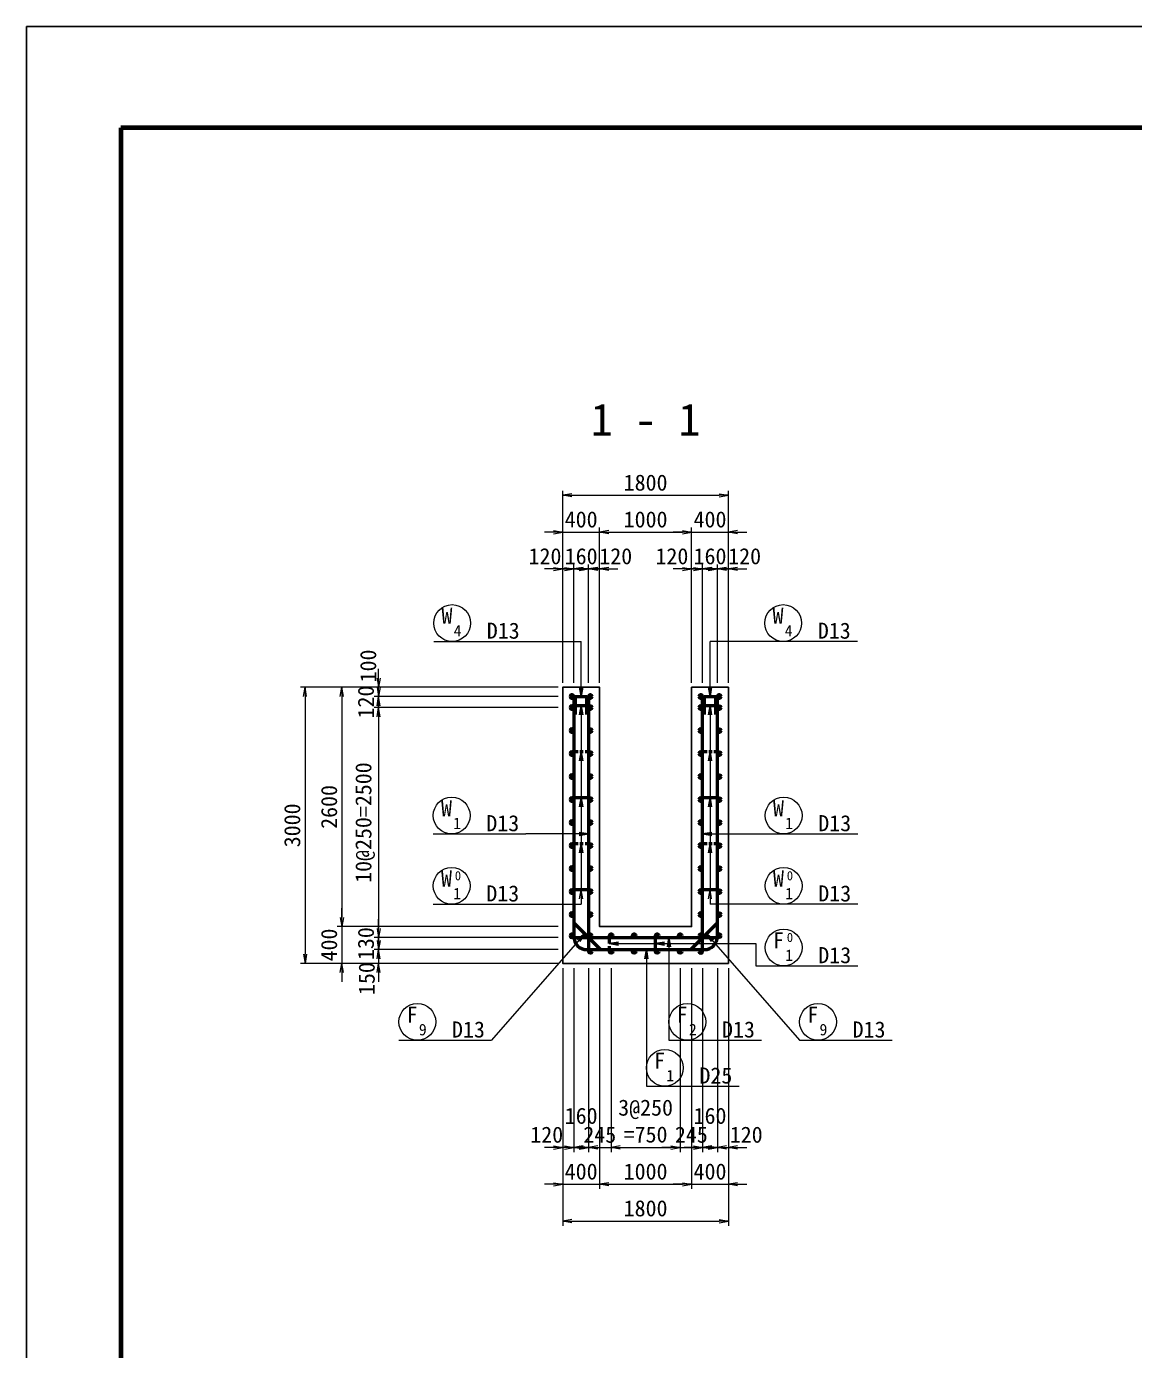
# Model space of a CAD drawing. Header units: millimetres. Extents: x 0 to 126150, y 0 to 29700.
# Drawn here: x 0 to 12038, y 15314 to 29700 of the extents above; entities that cross this region are included whole.
import ezdxf
from ezdxf.enums import TextEntityAlignment as Align

# ---------------------------------------------------------------- set-up
doc = ezdxf.new("R2010")
doc.units = ezdxf.units.MM
doc.header["$LTSCALE"] = 500
doc.linetypes.add('DASHED2', pattern=[0.375, 0.25, -0.125])
doc.layers.get('Defpoints').update_dxf_attribs({"color": 153})
for name, color, linetype, lineweight in [('D-STR', 3, 'Continuous', 25), ('D-STR-DIM', 7, 'Continuous', 13), ('D-STR-HTXT', 4, 'Continuous', 13), ('D-STR-STR1', 1, 'Continuous', 50), ('D-STR-STR2', 40, 'Continuous', 50), ('D-STR-STR2 @ 1', 40, 'Continuous', 50), ('D-STR-STR3', 2, 'Continuous', 50), ('D-STR-TXT', 7, 'Continuous', 13), ('D-TTL', 2, 'Continuous', 140)]:
    doc.layers.add(name, color=color, linetype=linetype, lineweight=lineweight)
doc.styles.add('YOKO_GOTHIC', font='')
doc.styles.get('YOKO_GOTHIC').set_extended_font_data('MS Gothic')
doc.dimstyles.new('S50', dxfattribs={"dimscale": 50, "dimtxt": 3.5, "dimasz": 2, "dimexe": 1, "dimexo": 1, "dimgap": 1, "dimtad": 1, "dimdec": 0, "dimzin": 1, "dimdsep": 46, "dimtxsty": 'YOKO_GOTHIC', "dimblk": 'OPEN', "dimcen": 0, "dimclrd": 256, "dimclre": 256, "dimclrt": 256, "dimaunit": 1, "dimadec": 3, "dimazin": 0, "dimtfac": 1, "dimtdec": 0, "dimtix": 1, "dimtmove": 2, "dimatfit": 3, "dimldrblk": 'OPEN', "dimfxl": 1, "dimlwd": -1, "dimlwe": -1, "dimarcsym": 2})

# ---------------------------------------------------------------- blocks, each defined once
blk = doc.blocks.new('a')
at = {"layer": 'D-STR-STR2', "lineweight": 50}
for radius in [20, 10]:
    blk.add_circle((0, 0), radius, dxfattribs=at)
blk = doc.blocks.new('_Open')
at = {"color": 0, "linetype": 'ByBlock', "lineweight": -2}
for p, q in [((-1, 0.17), (0, 0)), ((-1, -0.17), (0, 0)), ((0, 0), (-1, 0))]:
    blk.add_line(p, q, dxfattribs=at)
blk = doc.blocks.new('*D138')
at = {"layer": 'D-STR-DIM', "ltscale": 1500, "transparency": 16777216}
for p, q in [((5946, 19470), (5946, 17470)), ((6106, 19470), (6106, 17470)), ((5846, 17520), (5746, 17520)), ((5946, 17520), (6106, 17520)), ((6206, 17520), (6306, 17520))]:
    blk.add_line(p, q, dxfattribs=at)
at = {"layer": 'Defpoints', "color": 0, "ltscale": 1500, "transparency": 16777216}
for p in [(5946, 19520), (6106, 19520), (6106, 17520)]:
    blk.add_point(p, dxfattribs=at)
at = {"layer": 'D-STR-DIM', "ltscale": 1500, "transparency": 16777216, "xscale": 100, "yscale": 100, "zscale": 100}
blk.add_blockref('_Open', (5946, 17520), dxfattribs=at)
at = {"layer": 'D-STR-DIM', "ltscale": 1500, "transparency": 16777216, "xscale": 100, "yscale": 100, "zscale": 100, "rotation": 180}
blk.add_blockref('_Open', (6106, 17520), dxfattribs=at)
at = {"layer": 'D-STR-DIM', "ltscale": 1500, "transparency": 16777216, "insert": (6026, 17863), "char_height": 175, "attachment_point": 5, "style": 'YOKO_GOTHIC'}
blk.add_mtext('160', dxfattribs=at)
blk = doc.blocks.new('*D139')
at = {"layer": 'D-STR-DIM', "ltscale": 1500, "transparency": 16777216}
for p, q in [((6106, 19470), (6106, 17470)), ((6351, 19470), (6351, 17470)), ((6006, 17520), (5906, 17520)), ((6106, 17520), (6351, 17520)), ((6451, 17520), (6551, 17520))]:
    blk.add_line(p, q, dxfattribs=at)
at = {"layer": 'Defpoints', "color": 0, "ltscale": 1500, "transparency": 16777216}
for p in [(6106, 19520), (6351, 19520), (6351, 17520)]:
    blk.add_point(p, dxfattribs=at)
at = {"layer": 'D-STR-DIM', "ltscale": 1500, "transparency": 16777216, "xscale": 100, "yscale": 100, "zscale": 100}
blk.add_blockref('_Open', (6106, 17520), dxfattribs=at)
at = {"layer": 'D-STR-DIM', "ltscale": 1500, "transparency": 16777216, "xscale": 100, "yscale": 100, "zscale": 100, "rotation": 180}
blk.add_blockref('_Open', (6351, 17520), dxfattribs=at)
at = {"layer": 'D-STR-DIM', "ltscale": 1500, "transparency": 16777216, "insert": (6228, 17658), "char_height": 175, "attachment_point": 5, "style": 'YOKO_GOTHIC'}
blk.add_mtext('245', dxfattribs=at)
blk = doc.blocks.new('*D140')
at = {"layer": 'D-STR-DIM', "ltscale": 1500, "transparency": 16777216}
for p, q in [((6351, 19470), (6351, 17470)), ((7101, 19470), (7101, 17470)), ((6451, 17520), (7001, 17520))]:
    blk.add_line(p, q, dxfattribs=at)
at = {"layer": 'Defpoints', "color": 0, "ltscale": 1500, "transparency": 16777216}
for p in [(6351, 19520), (7101, 19520), (7101, 17520)]:
    blk.add_point(p, dxfattribs=at)
at = {"layer": 'D-STR-DIM', "ltscale": 1500, "transparency": 16777216, "xscale": 100, "yscale": 100, "zscale": 100, "rotation": 180}
blk.add_blockref('_Open', (6351, 17520), dxfattribs=at)
at = {"layer": 'D-STR-DIM', "ltscale": 1500, "transparency": 16777216, "xscale": 100, "yscale": 100, "zscale": 100}
blk.add_blockref('_Open', (7101, 17520), dxfattribs=at)
at = {"layer": 'D-STR-DIM', "ltscale": 1500, "transparency": 16777216, "insert": (6726, 17806), "char_height": 175, "attachment_point": 5, "style": 'YOKO_GOTHIC'}
blk.add_mtext('{\\C7;3@250\\P=}750', dxfattribs=at)
blk = doc.blocks.new('*D141')
at = {"layer": 'D-STR-DIM', "ltscale": 1500, "transparency": 16777216}
for p, q in [((7101, 19470), (7101, 17470)), ((7346, 19470), (7346, 17470)), ((7001, 17520), (6901, 17520)), ((7101, 17520), (7346, 17520)), ((7446, 17520), (7546, 17520))]:
    blk.add_line(p, q, dxfattribs=at)
at = {"layer": 'Defpoints', "color": 0, "ltscale": 1500, "transparency": 16777216}
for p in [(7101, 19520), (7346, 19520), (7346, 17520)]:
    blk.add_point(p, dxfattribs=at)
at = {"layer": 'D-STR-DIM', "ltscale": 1500, "transparency": 16777216, "xscale": 100, "yscale": 100, "zscale": 100}
blk.add_blockref('_Open', (7101, 17520), dxfattribs=at)
at = {"layer": 'D-STR-DIM', "ltscale": 1500, "transparency": 16777216, "xscale": 100, "yscale": 100, "zscale": 100, "rotation": 180}
blk.add_blockref('_Open', (7346, 17520), dxfattribs=at)
at = {"layer": 'D-STR-DIM', "ltscale": 1500, "transparency": 16777216, "insert": (7223, 17658), "char_height": 175, "attachment_point": 5, "style": 'YOKO_GOTHIC'}
blk.add_mtext('245', dxfattribs=at)
blk = doc.blocks.new('*D142')
at = {"layer": 'D-STR-DIM', "ltscale": 1500, "transparency": 16777216}
for p, q in [((7506, 19470), (7506, 17470)), ((7626, 19470), (7626, 17470)), ((7406, 17520), (7306, 17520)), ((7506, 17520), (7626, 17520)), ((7726, 17520), (7826, 17520))]:
    blk.add_line(p, q, dxfattribs=at)
at = {"layer": 'Defpoints', "color": 0, "ltscale": 1500, "transparency": 16777216}
for p in [(7506, 19520), (7626, 19520), (7626, 17520)]:
    blk.add_point(p, dxfattribs=at)
at = {"layer": 'D-STR-DIM', "ltscale": 1500, "transparency": 16777216, "xscale": 100, "yscale": 100, "zscale": 100}
blk.add_blockref('_Open', (7506, 17520), dxfattribs=at)
at = {"layer": 'D-STR-DIM', "ltscale": 1500, "transparency": 16777216, "xscale": 100, "yscale": 100, "zscale": 100, "rotation": 180}
blk.add_blockref('_Open', (7626, 17520), dxfattribs=at)
at = {"layer": 'D-STR-DIM', "ltscale": 1500, "transparency": 16777216, "insert": (7819, 17658), "char_height": 175, "attachment_point": 5, "style": 'YOKO_GOTHIC'}
blk.add_mtext('120', dxfattribs=at)
blk = doc.blocks.new('*D143')
at = {"layer": 'D-STR-DIM', "transparency": 16777216}
for p, q in [((5826, 19470), (5826, 17470)), ((5946, 19470), (5946, 17470)), ((5726, 17520), (5626, 17520)), ((5946, 17520), (5826, 17520)), ((6046, 17520), (6146, 17520))]:
    blk.add_line(p, q, dxfattribs=at)
at = {"layer": 'Defpoints', "color": 0, "transparency": 16777216}
for p in [(5826, 19520), (5946, 19520), (5826, 17520)]:
    blk.add_point(p, dxfattribs=at)
at = {"layer": 'D-STR-DIM', "transparency": 16777216, "xscale": 100, "yscale": 100, "zscale": 100}
blk.add_blockref('_Open', (5826, 17520), dxfattribs=at)
at = {"layer": 'D-STR-DIM', "transparency": 16777216, "xscale": 100, "yscale": 100, "zscale": 100, "rotation": 180}
blk.add_blockref('_Open', (5946, 17520), dxfattribs=at)
at = {"layer": 'D-STR-DIM', "transparency": 16777216, "insert": (5652, 17658), "char_height": 175, "attachment_point": 5, "style": 'YOKO_GOTHIC'}
blk.add_mtext('120', dxfattribs=at)
blk = doc.blocks.new('*D144')
at = {"layer": 'D-STR-DIM', "ltscale": 1500, "transparency": 16777216}
for p, q in [((7346, 19470), (7346, 17470)), ((7506, 19470), (7506, 17470)), ((7246, 17520), (7146, 17520)), ((7506, 17520), (7346, 17520)), ((7606, 17520), (7706, 17520))]:
    blk.add_line(p, q, dxfattribs=at)
at = {"layer": 'Defpoints', "color": 0, "ltscale": 1500, "transparency": 16777216}
for p in [(7346, 19520), (7506, 19520), (7346, 17520)]:
    blk.add_point(p, dxfattribs=at)
at = {"layer": 'D-STR-DIM', "ltscale": 1500, "transparency": 16777216, "xscale": 100, "yscale": 100, "zscale": 100}
blk.add_blockref('_Open', (7346, 17520), dxfattribs=at)
at = {"layer": 'D-STR-DIM', "ltscale": 1500, "transparency": 16777216, "xscale": 100, "yscale": 100, "zscale": 100, "rotation": 180}
blk.add_blockref('_Open', (7506, 17520), dxfattribs=at)
at = {"layer": 'D-STR-DIM', "ltscale": 1500, "transparency": 16777216, "insert": (7426, 17863), "char_height": 175, "attachment_point": 5, "style": 'YOKO_GOTHIC'}
blk.add_mtext('160', dxfattribs=at)
blk = doc.blocks.new('*D145')
at = {"layer": 'D-STR-DIM', "ltscale": 1500, "transparency": 16777216}
for p, q in [((5826, 19470), (5826, 16670)), ((7626, 19470), (7626, 16670)), ((5926, 16720), (7526, 16720))]:
    blk.add_line(p, q, dxfattribs=at)
at = {"layer": 'Defpoints', "color": 0, "ltscale": 1500, "transparency": 16777216}
for p in [(5826, 19520), (7626, 19520), (7626, 16720)]:
    blk.add_point(p, dxfattribs=at)
at = {"layer": 'D-STR-DIM', "ltscale": 1500, "transparency": 16777216, "xscale": 100, "yscale": 100, "zscale": 100, "rotation": 180}
blk.add_blockref('_Open', (5826, 16720), dxfattribs=at)
at = {"layer": 'D-STR-DIM', "ltscale": 1500, "transparency": 16777216, "xscale": 100, "yscale": 100, "zscale": 100}
blk.add_blockref('_Open', (7626, 16720), dxfattribs=at)
at = {"layer": 'D-STR-DIM', "ltscale": 1500, "transparency": 16777216, "insert": (6726, 16858), "char_height": 175, "attachment_point": 5, "style": 'YOKO_GOTHIC'}
blk.add_mtext('1800', dxfattribs=at)
blk = doc.blocks.new('*D146')
at = {"layer": 'D-STR-DIM', "ltscale": 1500, "transparency": 16777216}
for p, q in [((5826, 19470), (5826, 17070)), ((6226, 19470), (6226, 17070)), ((5726, 17120), (5626, 17120)), ((5826, 17120), (6226, 17120)), ((6326, 17120), (6426, 17120))]:
    blk.add_line(p, q, dxfattribs=at)
at = {"layer": 'Defpoints', "color": 0, "ltscale": 1500, "transparency": 16777216}
for p in [(5826, 19520), (6226, 19520), (6226, 17120)]:
    blk.add_point(p, dxfattribs=at)
at = {"layer": 'D-STR-DIM', "ltscale": 1500, "transparency": 16777216, "xscale": 100, "yscale": 100, "zscale": 100}
blk.add_blockref('_Open', (5826, 17120), dxfattribs=at)
at = {"layer": 'D-STR-DIM', "ltscale": 1500, "transparency": 16777216, "xscale": 100, "yscale": 100, "zscale": 100, "rotation": 180}
blk.add_blockref('_Open', (6226, 17120), dxfattribs=at)
at = {"layer": 'D-STR-DIM', "ltscale": 1500, "transparency": 16777216, "insert": (6026, 17258), "char_height": 175, "attachment_point": 5, "style": 'YOKO_GOTHIC'}
blk.add_mtext('400', dxfattribs=at)
blk = doc.blocks.new('*D147')
at = {"layer": 'D-STR-DIM', "ltscale": 1500, "transparency": 16777216}
for p, q in [((6226, 19470), (6226, 17070)), ((7226, 19470), (7226, 17070)), ((6326, 17120), (7126, 17120))]:
    blk.add_line(p, q, dxfattribs=at)
at = {"layer": 'Defpoints', "color": 0, "ltscale": 1500, "transparency": 16777216}
for p in [(6226, 19520), (7226, 19520), (7226, 17120)]:
    blk.add_point(p, dxfattribs=at)
at = {"layer": 'D-STR-DIM', "ltscale": 1500, "transparency": 16777216, "xscale": 100, "yscale": 100, "zscale": 100, "rotation": 180}
blk.add_blockref('_Open', (6226, 17120), dxfattribs=at)
at = {"layer": 'D-STR-DIM', "ltscale": 1500, "transparency": 16777216, "xscale": 100, "yscale": 100, "zscale": 100}
blk.add_blockref('_Open', (7226, 17120), dxfattribs=at)
at = {"layer": 'D-STR-DIM', "ltscale": 1500, "transparency": 16777216, "insert": (6726, 17258), "char_height": 175, "attachment_point": 5, "style": 'YOKO_GOTHIC'}
blk.add_mtext('1000', dxfattribs=at)
blk = doc.blocks.new('*D148')
at = {"layer": 'D-STR-DIM', "ltscale": 1500, "transparency": 16777216}
for p, q in [((7226, 19470), (7226, 17070)), ((7626, 19470), (7626, 17070)), ((7126, 17120), (7026, 17120)), ((7226, 17120), (7626, 17120)), ((7726, 17120), (7826, 17120))]:
    blk.add_line(p, q, dxfattribs=at)
at = {"layer": 'Defpoints', "color": 0, "ltscale": 1500, "transparency": 16777216}
for p in [(7226, 19520), (7626, 19520), (7626, 17120)]:
    blk.add_point(p, dxfattribs=at)
at = {"layer": 'D-STR-DIM', "ltscale": 1500, "transparency": 16777216, "xscale": 100, "yscale": 100, "zscale": 100}
blk.add_blockref('_Open', (7226, 17120), dxfattribs=at)
at = {"layer": 'D-STR-DIM', "ltscale": 1500, "transparency": 16777216, "xscale": 100, "yscale": 100, "zscale": 100, "rotation": 180}
blk.add_blockref('_Open', (7626, 17120), dxfattribs=at)
at = {"layer": 'D-STR-DIM', "ltscale": 1500, "transparency": 16777216, "insert": (7426, 17258), "char_height": 175, "attachment_point": 5, "style": 'YOKO_GOTHIC'}
blk.add_mtext('400', dxfattribs=at)
blk = doc.blocks.new('*D149')
at = {"layer": 'D-STR-DIM', "ltscale": 1500, "transparency": 16777216}
for p, q in [((5776, 22520), (2976, 22520)), ((3026, 22420), (3026, 19620)), ((5776, 19520), (2976, 19520))]:
    blk.add_line(p, q, dxfattribs=at)
at = {"layer": 'Defpoints', "color": 0, "ltscale": 1500, "transparency": 16777216}
for p in [(5826, 22520), (3026, 19520), (5826, 19520)]:
    blk.add_point(p, dxfattribs=at)
at = {"layer": 'D-STR-DIM', "ltscale": 1500, "transparency": 16777216, "xscale": 100, "yscale": 100, "zscale": 100}
for p, rotation in [((3026, 22520), 90), ((3026, 19520), 270)]:
    blk.add_blockref('_Open', p, dxfattribs=dict(at, rotation=rotation))
at = {"layer": 'D-STR-DIM', "ltscale": 1500, "transparency": 16777216, "insert": (2888, 21020), "char_height": 175, "attachment_point": 5, "rotation": 90, "style": 'YOKO_GOTHIC'}
blk.add_mtext('3000', dxfattribs=at)
blk = doc.blocks.new('*D150')
at = {"layer": 'D-STR-DIM', "ltscale": 1500, "transparency": 16777216}
for p, q in [((3426, 20020), (3426, 20120)), ((5776, 19920), (3376, 19920)), ((3426, 19920), (3426, 19520)), ((5776, 19520), (3376, 19520)), ((3426, 19420), (3426, 19320))]:
    blk.add_line(p, q, dxfattribs=at)
at = {"layer": 'Defpoints', "color": 0, "ltscale": 1500, "transparency": 16777216}
for p in [(5826, 19920), (3426, 19520), (5826, 19520)]:
    blk.add_point(p, dxfattribs=at)
at = {"layer": 'D-STR-DIM', "ltscale": 1500, "transparency": 16777216, "xscale": 100, "yscale": 100, "zscale": 100}
for p, rotation in [((3426, 19920), 270), ((3426, 19520), 90)]:
    blk.add_blockref('_Open', p, dxfattribs=dict(at, rotation=rotation))
at = {"layer": 'D-STR-DIM', "ltscale": 1500, "transparency": 16777216, "insert": (3288, 19720), "char_height": 175, "attachment_point": 5, "rotation": 90, "style": 'YOKO_GOTHIC'}
blk.add_mtext('400', dxfattribs=at)
blk = doc.blocks.new('*D151')
at = {"layer": 'D-STR-DIM', "ltscale": 1500, "transparency": 16777216}
for p, q in [((5776, 22300), (3776, 22300)), ((3826, 22200), (3826, 19900)), ((5776, 19800), (3776, 19800))]:
    blk.add_line(p, q, dxfattribs=at)
at = {"layer": 'Defpoints', "color": 0, "ltscale": 1500, "transparency": 16777216}
for p in [(5826, 22300), (3826, 19800), (5826, 19800)]:
    blk.add_point(p, dxfattribs=at)
at = {"layer": 'D-STR-DIM', "ltscale": 1500, "transparency": 16777216, "xscale": 100, "yscale": 100, "zscale": 100}
for p, rotation in [((3826, 22300), 90), ((3826, 19800), 270)]:
    blk.add_blockref('_Open', p, dxfattribs=dict(at, rotation=rotation))
at = {"layer": 'D-STR-DIM', "ltscale": 1500, "transparency": 16777216, "insert": (3679, 21050), "char_height": 175, "attachment_point": 5, "rotation": 90, "style": 'YOKO_GOTHIC'}
blk.add_mtext('10@250=2500', dxfattribs=at)
blk = doc.blocks.new('*D152')
at = {"layer": 'D-STR-DIM', "ltscale": 1500, "transparency": 16777216}
for p, q in [((3826, 19900), (3826, 20000)), ((5776, 19800), (3776, 19800)), ((3826, 19800), (3826, 19670)), ((5776, 19670), (3776, 19670)), ((3826, 19570), (3826, 19470))]:
    blk.add_line(p, q, dxfattribs=at)
at = {"layer": 'Defpoints', "color": 0, "ltscale": 1500, "transparency": 16777216}
for p in [(5826, 19800), (3826, 19670), (5826, 19670)]:
    blk.add_point(p, dxfattribs=at)
at = {"layer": 'D-STR-DIM', "ltscale": 1500, "transparency": 16777216, "xscale": 100, "yscale": 100, "zscale": 100}
for p, rotation in [((3826, 19800), 270), ((3826, 19670), 90)]:
    blk.add_blockref('_Open', p, dxfattribs=dict(at, rotation=rotation))
at = {"layer": 'D-STR-DIM', "ltscale": 1500, "transparency": 16777216, "insert": (3688, 19735), "char_height": 175, "attachment_point": 5, "rotation": 90, "style": 'YOKO_GOTHIC'}
blk.add_mtext('130', dxfattribs=at)
blk = doc.blocks.new('*D153')
at = {"layer": 'D-STR-DIM', "ltscale": 1500, "transparency": 16777216}
for p, q in [((3826, 19770), (3826, 19870)), ((5776, 19670), (3776, 19670)), ((3826, 19670), (3826, 19520)), ((5776, 19520), (3776, 19520)), ((3826, 19420), (3826, 19320))]:
    blk.add_line(p, q, dxfattribs=at)
at = {"layer": 'Defpoints', "color": 0, "ltscale": 1500, "transparency": 16777216}
for p in [(5826, 19670), (3826, 19520), (5826, 19520)]:
    blk.add_point(p, dxfattribs=at)
at = {"layer": 'D-STR-DIM', "ltscale": 1500, "transparency": 16777216, "xscale": 100, "yscale": 100, "zscale": 100}
for p, rotation in [((3826, 19670), 270), ((3826, 19520), 90)]:
    blk.add_blockref('_Open', p, dxfattribs=dict(at, rotation=rotation))
at = {"layer": 'D-STR-DIM', "ltscale": 1500, "transparency": 16777216, "insert": (3697, 19355), "char_height": 175, "attachment_point": 5, "rotation": 90, "style": 'YOKO_GOTHIC'}
blk.add_mtext('150', dxfattribs=at)
blk = doc.blocks.new('*D154')
at = {"layer": 'D-STR-DIM', "ltscale": 1500, "transparency": 16777216}
for p, q in [((5776, 22520), (3376, 22520)), ((3426, 22420), (3426, 20020)), ((5776, 19920), (3376, 19920))]:
    blk.add_line(p, q, dxfattribs=at)
at = {"layer": 'Defpoints', "color": 0, "ltscale": 1500, "transparency": 16777216}
for p in [(5826, 22520), (3426, 19920), (5826, 19920)]:
    blk.add_point(p, dxfattribs=at)
at = {"layer": 'D-STR-DIM', "ltscale": 1500, "transparency": 16777216, "xscale": 100, "yscale": 100, "zscale": 100}
for p, rotation in [((3426, 22520), 90), ((3426, 19920), 270)]:
    blk.add_blockref('_Open', p, dxfattribs=dict(at, rotation=rotation))
at = {"layer": 'D-STR-DIM', "ltscale": 1500, "transparency": 16777216, "insert": (3288, 21220), "char_height": 175, "attachment_point": 5, "rotation": 90, "style": 'YOKO_GOTHIC'}
blk.add_mtext('2600', dxfattribs=at)
blk = doc.blocks.new('*D155')
at = {"layer": 'D-STR-DIM', "transparency": 16777216}
for p, q in [((3826, 22520), (3826, 22620)), ((5776, 22420), (3776, 22420)), ((5776, 22300), (3776, 22300)), ((3826, 22300), (3826, 22420)), ((3826, 22200), (3826, 22100))]:
    blk.add_line(p, q, dxfattribs=at)
at = {"layer": 'Defpoints', "color": 0, "transparency": 16777216}
for p in [(3826, 22420), (5826, 22420), (5826, 22300)]:
    blk.add_point(p, dxfattribs=at)
at = {"layer": 'D-STR-DIM', "transparency": 16777216, "xscale": 100, "yscale": 100, "zscale": 100}
for p, rotation in [((3826, 22420), 270), ((3826, 22300), 90)]:
    blk.add_blockref('_Open', p, dxfattribs=dict(at, rotation=rotation))
at = {"layer": 'D-STR-DIM', "transparency": 16777216, "insert": (3688, 22360), "char_height": 175, "attachment_point": 5, "rotation": 90, "style": 'YOKO_GOTHIC'}
blk.add_mtext('120', dxfattribs=at)
blk = doc.blocks.new('*D156')
at = {"layer": 'D-STR-DIM', "transparency": 16777216}
for p, q in [((3826, 22620), (3826, 22720)), ((5776, 22520), (3776, 22520)), ((3826, 22420), (3826, 22520)), ((5776, 22420), (3776, 22420)), ((3826, 22320), (3826, 22220))]:
    blk.add_line(p, q, dxfattribs=at)
at = {"layer": 'Defpoints', "color": 0, "transparency": 16777216}
for p in [(3826, 22520), (5826, 22520), (5826, 22420)]:
    blk.add_point(p, dxfattribs=at)
at = {"layer": 'D-STR-DIM', "transparency": 16777216, "xscale": 100, "yscale": 100, "zscale": 100}
for p, rotation in [((3826, 22520), 270), ((3826, 22420), 90)]:
    blk.add_blockref('_Open', p, dxfattribs=dict(at, rotation=rotation))
at = {"layer": 'D-STR-DIM', "transparency": 16777216, "insert": (3713, 22752), "char_height": 175, "attachment_point": 5, "rotation": 90, "style": 'YOKO_GOTHIC'}
blk.add_mtext('100', dxfattribs=at)
blk = doc.blocks.new('*D157')
at = {"layer": 'D-STR-DIM', "transparency": 16777216}
for p, q in [((5826, 22570), (5826, 24656)), ((5926, 24606), (7526, 24606)), ((7626, 22570), (7626, 24656))]:
    blk.add_line(p, q, dxfattribs=at)
at = {"layer": 'Defpoints', "color": 0, "transparency": 16777216}
for p in [(7626, 24606), (5826, 22520), (7626, 22520)]:
    blk.add_point(p, dxfattribs=at)
at = {"layer": 'D-STR-DIM', "transparency": 16777216, "xscale": 100, "yscale": 100, "zscale": 100, "rotation": 180}
blk.add_blockref('_Open', (5826, 24606), dxfattribs=at)
at = {"layer": 'D-STR-DIM', "transparency": 16777216, "xscale": 100, "yscale": 100, "zscale": 100}
blk.add_blockref('_Open', (7626, 24606), dxfattribs=at)
at = {"layer": 'D-STR-DIM', "transparency": 16777216, "insert": (6726, 24743), "char_height": 175, "attachment_point": 5, "style": 'YOKO_GOTHIC'}
blk.add_mtext('1800', dxfattribs=at)
blk = doc.blocks.new('*D158')
at = {"layer": 'D-STR-DIM', "transparency": 16777216}
for p, q in [((5726, 24206), (5626, 24206)), ((5826, 22570), (5826, 24256)), ((5826, 24206), (6226, 24206)), ((6226, 22570), (6226, 24256)), ((6326, 24206), (6426, 24206))]:
    blk.add_line(p, q, dxfattribs=at)
at = {"layer": 'Defpoints', "color": 0, "transparency": 16777216}
for p in [(6226, 24206), (5826, 22520), (6226, 22520)]:
    blk.add_point(p, dxfattribs=at)
at = {"layer": 'D-STR-DIM', "transparency": 16777216, "xscale": 100, "yscale": 100, "zscale": 100}
blk.add_blockref('_Open', (5826, 24206), dxfattribs=at)
at = {"layer": 'D-STR-DIM', "transparency": 16777216, "xscale": 100, "yscale": 100, "zscale": 100, "rotation": 180}
blk.add_blockref('_Open', (6226, 24206), dxfattribs=at)
at = {"layer": 'D-STR-DIM', "transparency": 16777216, "insert": (6026, 24343), "char_height": 175, "attachment_point": 5, "style": 'YOKO_GOTHIC'}
blk.add_mtext('400', dxfattribs=at)
blk = doc.blocks.new('*D159')
at = {"layer": 'D-STR-DIM', "transparency": 16777216}
for p, q in [((6226, 22570), (6226, 24256)), ((6326, 24206), (7126, 24206)), ((7226, 22570), (7226, 24256))]:
    blk.add_line(p, q, dxfattribs=at)
at = {"layer": 'Defpoints', "color": 0, "transparency": 16777216}
for p in [(7226, 24206), (6226, 22520), (7226, 22520)]:
    blk.add_point(p, dxfattribs=at)
at = {"layer": 'D-STR-DIM', "transparency": 16777216, "xscale": 100, "yscale": 100, "zscale": 100, "rotation": 180}
blk.add_blockref('_Open', (6226, 24206), dxfattribs=at)
at = {"layer": 'D-STR-DIM', "transparency": 16777216, "xscale": 100, "yscale": 100, "zscale": 100}
blk.add_blockref('_Open', (7226, 24206), dxfattribs=at)
at = {"layer": 'D-STR-DIM', "transparency": 16777216, "insert": (6726, 24343), "char_height": 175, "attachment_point": 5, "style": 'YOKO_GOTHIC'}
blk.add_mtext('1000', dxfattribs=at)
blk = doc.blocks.new('*D160')
at = {"layer": 'D-STR-DIM', "transparency": 16777216}
for p, q in [((7126, 24206), (7026, 24206)), ((7226, 22570), (7226, 24256)), ((7226, 24206), (7626, 24206)), ((7626, 22570), (7626, 24256)), ((7726, 24206), (7826, 24206))]:
    blk.add_line(p, q, dxfattribs=at)
at = {"layer": 'Defpoints', "color": 0, "transparency": 16777216}
for p in [(7626, 24206), (7226, 22520), (7626, 22520)]:
    blk.add_point(p, dxfattribs=at)
at = {"layer": 'D-STR-DIM', "transparency": 16777216, "xscale": 100, "yscale": 100, "zscale": 100}
blk.add_blockref('_Open', (7226, 24206), dxfattribs=at)
at = {"layer": 'D-STR-DIM', "transparency": 16777216, "xscale": 100, "yscale": 100, "zscale": 100, "rotation": 180}
blk.add_blockref('_Open', (7626, 24206), dxfattribs=at)
at = {"layer": 'D-STR-DIM', "transparency": 16777216, "insert": (7426, 24343), "char_height": 175, "attachment_point": 5, "style": 'YOKO_GOTHIC'}
blk.add_mtext('400', dxfattribs=at)
blk = doc.blocks.new('*D161')
at = {"layer": 'D-STR-DIM', "transparency": 16777216}
for p, q in [((5726, 23806), (5626, 23806)), ((5826, 22570), (5826, 23856)), ((5826, 23806), (5946, 23806)), ((5946, 22570), (5946, 23856)), ((6046, 23806), (6146, 23806))]:
    blk.add_line(p, q, dxfattribs=at)
at = {"layer": 'Defpoints', "color": 0, "transparency": 16777216}
for p in [(5946, 23806), (5826, 22520), (5946, 22520)]:
    blk.add_point(p, dxfattribs=at)
at = {"layer": 'D-STR-DIM', "transparency": 16777216, "xscale": 100, "yscale": 100, "zscale": 100}
blk.add_blockref('_Open', (5826, 23806), dxfattribs=at)
at = {"layer": 'D-STR-DIM', "transparency": 16777216, "xscale": 100, "yscale": 100, "zscale": 100, "rotation": 180}
blk.add_blockref('_Open', (5946, 23806), dxfattribs=at)
at = {"layer": 'D-STR-DIM', "transparency": 16777216, "insert": (5633, 23943), "char_height": 175, "attachment_point": 5, "style": 'YOKO_GOTHIC'}
blk.add_mtext('120', dxfattribs=at)
blk = doc.blocks.new('*D162')
at = {"layer": 'D-STR-DIM', "transparency": 16777216}
for p, q in [((5846, 23806), (5746, 23806)), ((5946, 22570), (5946, 23856)), ((5946, 23806), (6106, 23806)), ((6106, 22570), (6106, 23856)), ((6206, 23806), (6306, 23806))]:
    blk.add_line(p, q, dxfattribs=at)
at = {"layer": 'Defpoints', "color": 0, "transparency": 16777216}
for p in [(6106, 23806), (5946, 22520), (6106, 22520)]:
    blk.add_point(p, dxfattribs=at)
at = {"layer": 'D-STR-DIM', "transparency": 16777216, "xscale": 100, "yscale": 100, "zscale": 100}
blk.add_blockref('_Open', (5946, 23806), dxfattribs=at)
at = {"layer": 'D-STR-DIM', "transparency": 16777216, "xscale": 100, "yscale": 100, "zscale": 100, "rotation": 180}
blk.add_blockref('_Open', (6106, 23806), dxfattribs=at)
at = {"layer": 'D-STR-DIM', "transparency": 16777216, "insert": (6026, 23943), "char_height": 175, "attachment_point": 5, "style": 'YOKO_GOTHIC'}
blk.add_mtext('160', dxfattribs=at)
blk = doc.blocks.new('*D163')
at = {"layer": 'D-STR-DIM', "transparency": 16777216}
for p, q in [((6006, 23806), (5906, 23806)), ((6106, 22570), (6106, 23856)), ((6226, 23806), (6106, 23806)), ((6226, 22570), (6226, 23856)), ((6326, 23806), (6426, 23806))]:
    blk.add_line(p, q, dxfattribs=at)
at = {"layer": 'Defpoints', "color": 0, "transparency": 16777216}
for p in [(6106, 23806), (6106, 22520), (6226, 22520)]:
    blk.add_point(p, dxfattribs=at)
at = {"layer": 'D-STR-DIM', "transparency": 16777216, "xscale": 100, "yscale": 100, "zscale": 100}
blk.add_blockref('_Open', (6106, 23806), dxfattribs=at)
at = {"layer": 'D-STR-DIM', "transparency": 16777216, "xscale": 100, "yscale": 100, "zscale": 100, "rotation": 180}
blk.add_blockref('_Open', (6226, 23806), dxfattribs=at)
at = {"layer": 'D-STR-DIM', "transparency": 16777216, "insert": (6402, 23943), "char_height": 175, "attachment_point": 5, "style": 'YOKO_GOTHIC'}
blk.add_mtext('120', dxfattribs=at)
blk = doc.blocks.new('*D164')
at = {"layer": 'D-STR-DIM', "transparency": 16777216}
for p, q in [((7406, 23806), (7306, 23806)), ((7506, 22570), (7506, 23856)), ((7626, 23806), (7506, 23806)), ((7626, 22570), (7626, 23856)), ((7726, 23806), (7826, 23806))]:
    blk.add_line(p, q, dxfattribs=at)
at = {"layer": 'Defpoints', "color": 0, "transparency": 16777216}
for p in [(7506, 23806), (7506, 22520), (7626, 22520)]:
    blk.add_point(p, dxfattribs=at)
at = {"layer": 'D-STR-DIM', "transparency": 16777216, "xscale": 100, "yscale": 100, "zscale": 100}
blk.add_blockref('_Open', (7506, 23806), dxfattribs=at)
at = {"layer": 'D-STR-DIM', "transparency": 16777216, "xscale": 100, "yscale": 100, "zscale": 100, "rotation": 180}
blk.add_blockref('_Open', (7626, 23806), dxfattribs=at)
at = {"layer": 'D-STR-DIM', "transparency": 16777216, "insert": (7802, 23943), "char_height": 175, "attachment_point": 5, "style": 'YOKO_GOTHIC'}
blk.add_mtext('120', dxfattribs=at)
blk = doc.blocks.new('*D165')
at = {"layer": 'D-STR-DIM', "transparency": 16777216}
for p, q in [((7246, 23806), (7146, 23806)), ((7346, 22570), (7346, 23856)), ((7506, 23806), (7346, 23806)), ((7506, 22570), (7506, 23856)), ((7606, 23806), (7706, 23806))]:
    blk.add_line(p, q, dxfattribs=at)
at = {"layer": 'Defpoints', "color": 0, "transparency": 16777216}
for p in [(7346, 23806), (7346, 22520), (7506, 22520)]:
    blk.add_point(p, dxfattribs=at)
at = {"layer": 'D-STR-DIM', "transparency": 16777216, "xscale": 100, "yscale": 100, "zscale": 100}
blk.add_blockref('_Open', (7346, 23806), dxfattribs=at)
at = {"layer": 'D-STR-DIM', "transparency": 16777216, "xscale": 100, "yscale": 100, "zscale": 100, "rotation": 180}
blk.add_blockref('_Open', (7506, 23806), dxfattribs=at)
at = {"layer": 'D-STR-DIM', "transparency": 16777216, "insert": (7426, 23943), "char_height": 175, "attachment_point": 5, "style": 'YOKO_GOTHIC'}
blk.add_mtext('160', dxfattribs=at)
blk = doc.blocks.new('*D166')
at = {"layer": 'D-STR-DIM', "transparency": 16777216}
for p, q in [((7126, 23806), (7026, 23806)), ((7226, 22570), (7226, 23856)), ((7226, 23806), (7346, 23806)), ((7346, 22570), (7346, 23856)), ((7446, 23806), (7546, 23806))]:
    blk.add_line(p, q, dxfattribs=at)
at = {"layer": 'Defpoints', "color": 0, "transparency": 16777216}
for p in [(7346, 23806), (7226, 22520), (7346, 22520)]:
    blk.add_point(p, dxfattribs=at)
at = {"layer": 'D-STR-DIM', "transparency": 16777216, "xscale": 100, "yscale": 100, "zscale": 100}
blk.add_blockref('_Open', (7226, 23806), dxfattribs=at)
at = {"layer": 'D-STR-DIM', "transparency": 16777216, "xscale": 100, "yscale": 100, "zscale": 100, "rotation": 180}
blk.add_blockref('_Open', (7346, 23806), dxfattribs=at)
at = {"layer": 'D-STR-DIM', "transparency": 16777216, "insert": (7012, 23943), "char_height": 175, "attachment_point": 5, "style": 'YOKO_GOTHIC'}
blk.add_mtext('120', dxfattribs=at)

msp = doc.modelspace()

# ---------------------------------------------------------------- linework, layer by layer
at = {"layer": 'D-STR'}
msp.add_lwpolyline([(7625.8, 19520.1), (5825.8, 19520.1), (5825.8, 22520.1), (6225.8, 22520.1), (6225.8, 19920.1), (7225.8, 19920.1), (7225.8, 22520.1), (7625.8, 22520.1)], close=True, dxfattribs=at)
at = {"layer": 'D-STR-HTXT'}
for p, q in [((4424.3, 23018.1), (6025.8, 23018.1)), ((9027.3, 23018.1), (7425.8, 23018.1)), ((6025.8, 22320.1), (6025.8, 20162.9)), ((7425.8, 22320.1), (7425.8, 20162.9)), ((4419.2, 20926.1), (5425.8, 20926.1)), ((8025.8, 20926.1), (9032.4, 20926.1)), ((4419.2, 20162.9), (6025.8, 20162.9)), ((9032.4, 20162.9), (7425.8, 20162.9)), ((6330.8, 19735.1), (7922.1, 19735.1)), ((7922.1, 19735.1), (7922.1, 19492.3)), ((7922.1, 19492.3), (9032.4, 19492.3)), ((4046.3, 18684.7), (5052.8, 18684.7)), ((6979.7, 18684.7), (7986.3, 18684.7)), ((8398.8, 18684.7), (9405.3, 18684.7)), ((6734.7, 18184.7), (7741.3, 18184.7))]:
    msp.add_line(p, q, dxfattribs=at)
at = {"layer": 'D-STR-HTXT', "color": 6}
for centre in [(4624.3, 23218.1), (8220.8, 23218.1), (4619.2, 21126.1), (8225.8, 21126.1), (4246.3, 18884.7), (7179.7, 18884.7), (8598.8, 18884.7), (6934.7, 18384.7)]:
    msp.add_circle(centre, 200, dxfattribs=at)
at = {"layer": 'D-STR-HTXT'}
for centre in [(4619.2, 20362.9), (8225.8, 20362.9), (8225.8, 19692.3)]:
    msp.add_circle(centre, 200, dxfattribs=at)
at = {"layer": 'D-STR-STR1'}
for p, q in [((6235.8, 19670.1), (5945.8, 19960.1)), ((7215.8, 19670.1), (7505.8, 19960.1))]:
    msp.add_line(p, q, dxfattribs=at)
msp.add_lwpolyline([(5945.8, 22420.1), (5945.8, 19810.1, 0.4142136), (6085.8, 19670.1), (7365.8, 19670.1, 0.4142136), (7505.8, 19810.1), (7505.8, 22420.1)], format="xyb", dxfattribs=at)
for points in [[(5965.8, 22225.1), (5965.8, 22420.1), (6085.8, 22420.1), (6085.8, 22225.1)], [(6105.8, 22420.1), (6105.8, 19670.1)], [(7345.8, 19670.1), (7345.8, 22420.1)], [(7365.8, 22225.1), (7365.8, 22420.1), (7485.8, 22420.1), (7485.8, 22225.1)], [(5945.8, 19800.1), (7505.8, 19800.1)]]:
    msp.add_lwpolyline(points, dxfattribs=at)
at = {"layer": 'D-STR-STR3'}
for p, q in [((6105.8, 22320.1), (5945.8, 22320.1)), ((7505.8, 22320.1), (7345.8, 22320.1)), ((6105.8, 21320.1), (5945.8, 21320.1)), ((7505.8, 21320.1), (7345.8, 21320.1)), ((6105.8, 20320.1), (5945.8, 20320.1)), ((7505.8, 20320.1), (7345.8, 20320.1)), ((6830.8, 19800.1), (6830.8, 19670.1))]:
    msp.add_line(p, q, dxfattribs=at)
at = {"layer": 'D-STR-STR3', "linetype": 'DASHED2', "ltscale": 0.3}
for p, q in [((6105.8, 21820.1), (5945.8, 21820.1)), ((7505.8, 21820.1), (7345.8, 21820.1)), ((6105.8, 20820.1), (5945.8, 20820.1)), ((7505.8, 20820.1), (7345.8, 20820.1))]:
    msp.add_line(p, q, dxfattribs=at)
at = {"layer": 'D-STR-STR3', "linetype": 'DASHED2', "ltscale": 0.5}
msp.add_line((6330.8, 19800.1), (6330.8, 19670.1), dxfattribs=at)
at = {"layer": 'D-TTL'}
msp.add_lwpolyline([(1025, 28600), (1025, 1100), (41025, 1100), (41025, 28600)], close=True, dxfattribs=at)
at = {"layer": 'Defpoints', "color": 1}
msp.add_lwpolyline([(0, 29700), (0, 0), (42050, 0), (42050, 29700)], close=True, dxfattribs=at)

# ---------------------------------------------------------------- block references
at = {"layer": 'D-STR-HTXT', "yscale": 100, "zscale": 100}
for p, xscale, rotation in [((6025.8, 20320.1), 100, 90), ((7425.8, 20320.1), -100, 270)]:
    msp.add_blockref('_Open', p, dxfattribs=dict(at, xscale=xscale, rotation=rotation))
at = {"layer": 'D-STR-STR2 @ 1', "xscale": -1}
for p in [(5925.8, 22420.1), (5925.8, 22300.1), (7325.8, 22420.1), (7325.8, 22300.1), (5925.8, 22050.1), (7325.8, 22050.1), (5925.8, 21800.1), (7325.8, 21800.1), (5925.8, 21550.1), (7325.8, 21550.1), (5925.8, 21300.1), (7325.8, 21300.1), (5925.8, 21050.1), (7325.8, 21050.1), (5925.8, 20800.1), (7325.8, 20800.1), (5925.8, 20550.1), (7325.8, 20550.1), (5925.8, 20300.1), (7325.8, 20300.1), (5925.8, 20050.1), (7325.8, 20050.1), (5925.8, 19820.1), (7325.8, 19820.1), (7325.8, 19650.1)]:
    msp.add_blockref('a', p, dxfattribs=at)
at = {"layer": 'D-STR-STR2 @ 1'}
for p in [(6125.8, 22420.1), (6125.8, 22300.1), (7525.8, 22420.1), (7525.8, 22300.1), (6125.8, 22050.1), (7525.8, 22050.1), (6125.8, 21800.1), (7525.8, 21800.1), (6125.8, 21550.1), (7525.8, 21550.1), (6125.8, 21300.1), (7525.8, 21300.1), (6125.8, 21050.1), (7525.8, 21050.1), (6125.8, 20800.1), (7525.8, 20800.1), (6125.8, 20550.1), (7525.8, 20550.1), (6125.8, 20300.1), (7525.8, 20300.1), (6125.8, 20050.1), (7525.8, 20050.1), (6125.8, 19820.1), (6350.8, 19820.1), (6600.8, 19820.1), (6850.8, 19820.1), (7100.8, 19820.1), (7525.8, 19820.1), (6125.8, 19650.1), (6350.8, 19650.1), (6600.8, 19650.1), (6850.8, 19650.1), (7100.8, 19650.1)]:
    msp.add_blockref('a', p, dxfattribs=at)

# ---------------------------------------------------------------- texts
at = {"layer": 'D-STR-TXT', "style": 'YOKO_GOTHIC'}
for s, height, p in [('1 - 1', 350, (6726.3, 25253.2)), ('W', 175, (4563, 20354.6)), ('0', 100, (4687.4, 20423.1)), ('W', 175, (8169.5, 20354.6)), ('0', 100, (8293.9, 20423.1)), ('1', 125, (4678.6, 20216.8)), ('1', 125, (8285.2, 20216.8)), ('F', 175, (8169.5, 19684)), ('0', 100, (8293.9, 19752.5)), ('1', 125, (8285.2, 19546.2))]:
    msp.add_text(s, height=height, dxfattribs=at).set_placement(p, align=Align.CENTER)
at = {"layer": 'D-STR-TXT', "color": 6, "style": 'YOKO_GOTHIC'}
for s, height, p in [('W', 175, (4568, 23209.8)), ('W', 175, (8164.5, 23209.8)), ('4', 125, (4683.7, 23072)), ('4', 125, (8280.1, 23072)), ('W', 175, (4563, 21117.8)), ('W', 175, (8169.5, 21117.8)), ('1', 125, (4678.6, 20980)), ('1', 125, (8285.2, 20980)), ('F', 175, (4190, 18876.3)), ('F', 175, (7123.5, 18876.3)), ('F', 175, (8542.5, 18876.3)), ('9', 125, (4305.6, 18738.5)), ('2', 125, (7239.1, 18738.5)), ('9', 125, (8658.2, 18738.5)), ('F', 175, (6878.5, 18376.3)), ('1', 125, (6994.1, 18238.5))]:
    msp.add_text(s, height=height, dxfattribs=at).set_placement(p, align=Align.CENTER)
for s, p in [('D13', (5000.8, 23048.1)), ('D13', (8597.3, 23048.1)), ('D13', (4995.8, 20956.1)), ('D13', (8602.3, 20956.1)), ('D13', (4622.8, 18714.7)), ('D13', (7556.3, 18714.7)), ('D13', (8975.3, 18714.7)), ('D25', (7311.3, 18214.7))]:
    msp.add_text(s, height=175, dxfattribs=at).set_placement(p)
at = {"layer": 'D-STR-TXT', "style": 'YOKO_GOTHIC'}
for p in [(4995.8, 20192.9), (8602.3, 20192.9), (8602.3, 19522.3)]:
    msp.add_text('D13', height=175, dxfattribs=at).set_placement(p)

# ---------------------------------------------------------------- dimensions: what is measured, and where the dimension line sits
at = {"layer": 'D-STR-DIM'}
for base, p1, p2, picture, middle in [((7625.8, 24605.6), (5825.8, 22520.1), (7625.8, 22520.1), '*D157', (6725.8, 24743.1)), ((6225.8, 24205.6), (5825.8, 22520.1), (6225.8, 22520.1), '*D158', (6025.8, 24343.1)), ((7225.8, 24205.6), (6225.8, 22520.1), (7225.8, 22520.1), '*D159', (6725.8, 24343.1)), ((7625.8, 24205.6), (7225.8, 22520.1), (7625.8, 22520.1), '*D160', (7425.8, 24343.1)), ((6105.8, 23805.6), (5945.8, 22520.1), (6105.8, 22520.1), '*D162', (6025.8, 23943.1))]:
    dim = msp.add_linear_dim(base=base, p1=p1, p2=p2, dimstyle='S50', dxfattribs=at)
    dim.commit()
    dim.dimension.update_dxf_attribs({"geometry": picture, "text_midpoint": middle})
for base, p1, p2, picture, middle in [((5945.8, 23805.6), (5825.8, 22520.1), (5945.8, 22520.1), '*D161', (5632.9, 23943.1)), ((7345.8, 23805.6), (7225.8, 22520.1), (7345.8, 22520.1), '*D166', (7011.6, 23943.1)), ((5825.8, 17520.1), (5945.8, 19520.1), (5825.8, 19520.1), '*D143', (5651.6, 17657.6))]:
    dim = msp.add_linear_dim(base=base, p1=p1, p2=p2, dimstyle='S50', dxfattribs=at)
    dim.commit()
    dim.dimension.update_dxf_attribs({"geometry": picture, "text_midpoint": middle, "dimtype": 160})
for base, p1, p2, angle, picture, middle in [((6105.8, 23805.6), (6225.8, 22520.1), (6105.8, 22520.1), 180, '*D163', (6401.8, 23943.1)), ((7505.8, 23805.6), (7625.8, 22520.1), (7505.8, 22520.1), 180, '*D164', (7801.8, 23943.1)), ((3825.8, 22520.1), (5825.8, 22420.1), (5825.8, 22520.1), 90, '*D156', (3713.3, 22751.7))]:
    dim = msp.add_linear_dim(base=base, p1=p1, p2=p2, angle=angle, dimstyle='S50', dxfattribs=at)
    dim.commit()
    dim.dimension.update_dxf_attribs({"geometry": picture, "text_midpoint": middle, "dimtype": 160})
for base, p1, p2, angle, picture, middle in [((7345.8, 23805.6), (7505.8, 22520.1), (7345.8, 22520.1), 180, '*D165', (7425.8, 23943.1)), ((3825.8, 22420.1), (5825.8, 22300.1), (5825.8, 22420.1), 90, '*D155', (3688.3, 22360.1))]:
    dim = msp.add_linear_dim(base=base, p1=p1, p2=p2, angle=angle, dimstyle='S50', dxfattribs=at)
    dim.commit()
    dim.dimension.update_dxf_attribs({"geometry": picture, "text_midpoint": middle})
at = {"layer": 'D-STR-DIM', "ltscale": 1500}
for base, p1, p2, picture, middle in [((3025.8, 19520.1), (5825.8, 22520.1), (5825.8, 19520.1), '*D149', (2888.3, 21020.1)), ((3425.8, 19920.1), (5825.8, 22520.1), (5825.8, 19920.1), '*D154', (3288.3, 21220.1)), ((3425.8, 19520.1), (5825.8, 19920.1), (5825.8, 19520.1), '*D150', (3288.3, 19720.1)), ((3825.8, 19670.1), (5825.8, 19800.1), (5825.8, 19670.1), '*D152', (3688.3, 19735.1))]:
    dim = msp.add_linear_dim(base=base, p1=p1, p2=p2, angle=90, dimstyle='S50', dxfattribs=at)
    dim.commit()
    dim.dimension.update_dxf_attribs({"geometry": picture, "text_midpoint": middle})
dim = msp.add_linear_dim(base=(3825.8, 19800.1), p1=(5825.8, 22300.1), p2=(5825.8, 19800.1), angle=90, text='10@250=<>', dimstyle='S50', dxfattribs=at)
dim.commit()
dim.dimension.update_dxf_attribs({"geometry": '*D151', "text_midpoint": (3679, 21050.1)})
for base, p1, p2, angle, picture, middle in [((3825.8, 19520.1), (5825.8, 19670.1), (5825.8, 19520.1), 90, '*D153', (3696.6, 19354.7)), ((7345.8, 17520.1), (7505.8, 19520.1), (7345.8, 19520.1), 180, '*D144', (7425.8, 17862.6))]:
    dim = msp.add_linear_dim(base=base, p1=p1, p2=p2, angle=angle, dimstyle='S50', dxfattribs=at)
    dim.commit()
    dim.dimension.update_dxf_attribs({"geometry": picture, "text_midpoint": middle, "dimtype": 160})
for base, p1, p2, picture, middle in [((6225.8, 17120.1), (5825.8, 19520.1), (6225.8, 19520.1), '*D146', (6025.8, 17257.6)), ((7625.8, 16720.1), (5825.8, 19520.1), (7625.8, 19520.1), '*D145', (6725.8, 16857.6)), ((6350.8, 17520.1), (6105.8, 19520.1), (6350.8, 19520.1), '*D139', (6228.3, 17657.6)), ((7225.8, 17120.1), (6225.8, 19520.1), (7225.8, 19520.1), '*D147', (6725.8, 17257.6)), ((7345.8, 17520.1), (7100.8, 19520.1), (7345.8, 19520.1), '*D141', (7223.3, 17657.6)), ((7625.8, 17120.1), (7225.8, 19520.1), (7625.8, 19520.1), '*D148', (7425.8, 17257.6))]:
    dim = msp.add_linear_dim(base=base, p1=p1, p2=p2, dimstyle='S50', dxfattribs=at)
    dim.commit()
    dim.dimension.update_dxf_attribs({"geometry": picture, "text_midpoint": middle})
for base, p1, p2, picture, middle in [((6105.8, 17520.1), (5945.8, 19520.1), (6105.8, 19520.1), '*D138', (6025.8, 17862.6)), ((7625.8, 17520.1), (7505.8, 19520.1), (7625.8, 19520.1), '*D142', (7819.3, 17657.6))]:
    dim = msp.add_linear_dim(base=base, p1=p1, p2=p2, dimstyle='S50', dxfattribs=at)
    dim.commit()
    dim.dimension.update_dxf_attribs({"geometry": picture, "text_midpoint": middle, "dimtype": 160})
dim = msp.add_linear_dim(base=(7100.8, 17520.1), p1=(6350.8, 19520.1), p2=(7100.8, 19520.1), text='{\\C7;3@250\\P=}<>', dimstyle='S50', dxfattribs=at)
dim.commit()
dim.dimension.update_dxf_attribs({"geometry": '*D140', "text_midpoint": (6725.8, 17805.7)})

# ---------------------------------------------------------------- leaders
at = {"layer": 'D-STR-HTXT'}
for points in [[(6025.8, 22420.1), (6025.8, 23018.1)], [(7425.8, 22420.1), (7425.8, 23018.1)], [(6025.8, 22320.1), (6025.8, 21862.5)], [(7425.8, 22320.1), (7425.8, 21862.5)], [(6025.8, 21820.1), (6025.8, 21362.5)], [(7425.8, 21820.1), (7425.8, 21362.5)], [(6025.8, 21320.1), (6025.8, 20862.5)], [(7425.8, 21320.1), (7425.8, 20862.5)], [(6105.8, 20926.1), (5425.8, 20926.1)], [(7345.8, 20926.1), (8025.8, 20926.1)], [(6025.8, 20820.1), (6025.8, 20362.5)], [(7425.8, 20820.1), (7425.8, 20362.5)], [(6062.9, 19843), (5052.8, 18684.7)], [(6330.8, 19735.1), (6713, 19735.1)], [(6830.8, 19735.1), (7213, 19735.1)], [(6979.7, 19800.1), (6979.7, 18684.7)], [(7388.7, 19843), (8398.8, 18684.7)], [(6734.7, 19670.1), (6734.7, 18184.7)]]:
    msp.add_leader(points, dimstyle='S50', dxfattribs=at)

doc.saveas('drawing.dxf')
